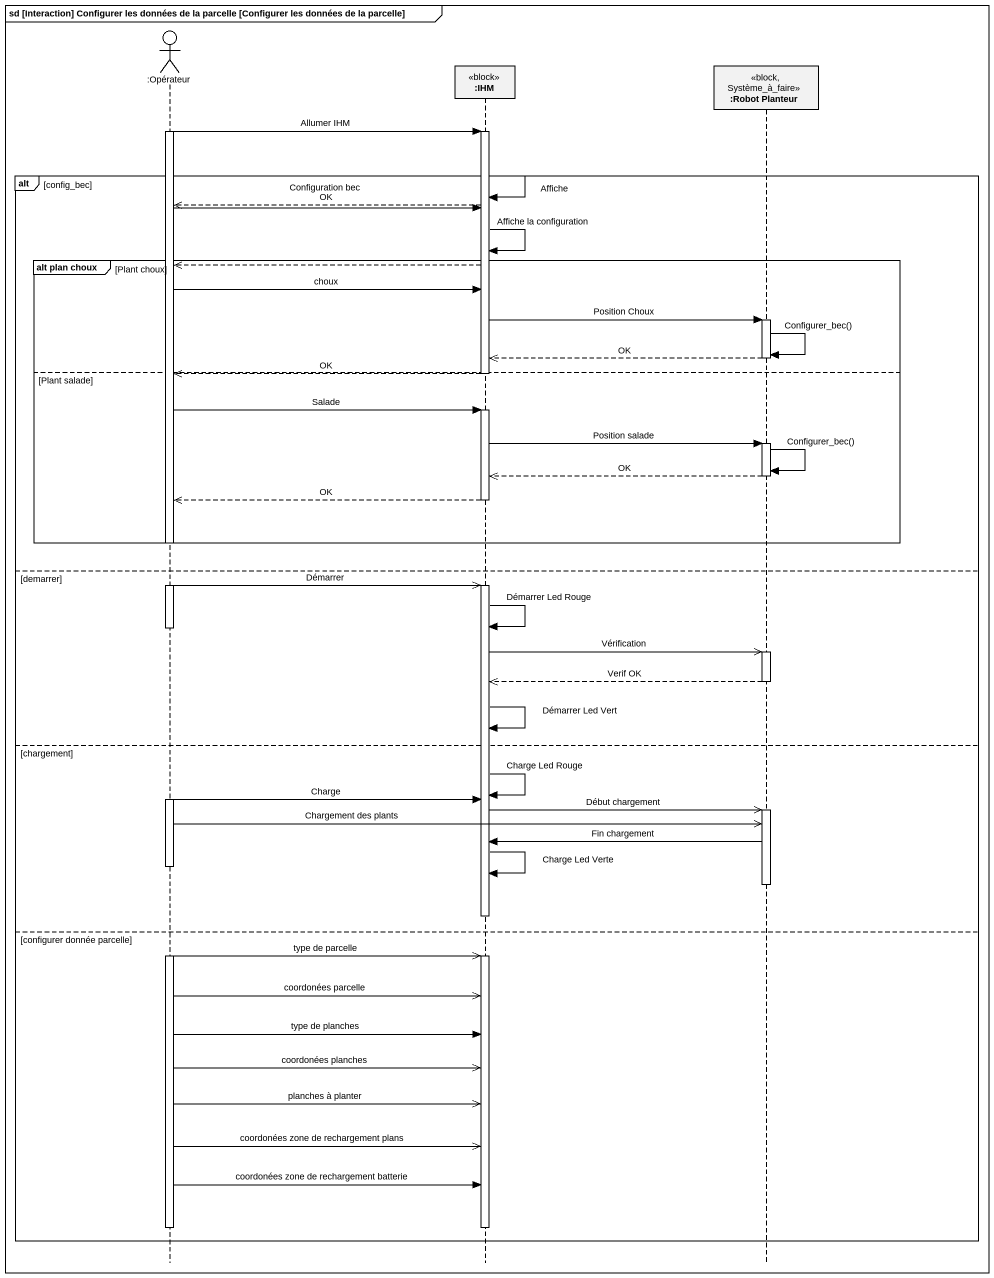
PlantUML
@startuml
mainframe sd [Interaction] Configurer les données de la parcelle [Configurer les données de la parcelle]
hide footbox
actor ":Opérateur" as Opérateur
participant ":IHM" as IHM <<block>>
participant ":Robot Planteur" as Robot_Planteur <<block, Système_à_faire>>

activate Opérateur
Opérateur -> IHM : Allumer IHM
activate IHM
alt config_bec
  IHM -> IHM : Affiche
  IHM -->> Opérateur : OK
  Opérateur -> IHM : Configuration bec
  IHM -> IHM : Affiche la configuration
  group alt plan choux [Plant choux]
    IHM -->> Opérateur
    Opérateur -> IHM : choux
    IHM -> Robot_Planteur : Position Choux
    activate Robot_Planteur
    Robot_Planteur -> Robot_Planteur : Configurer_bec()
    Robot_Planteur -->> IHM : OK
    deactivate Robot_Planteur
  else Plant salade
    IHM -->> Opérateur : OK
    deactivate IHM
    Opérateur -> IHM : Salade
    activate IHM
    IHM -> Robot_Planteur : Position salade
    activate Robot_Planteur
    Robot_Planteur -> Robot_Planteur : Configurer_bec()
    Robot_Planteur -->> IHM : OK
    deactivate Robot_Planteur
    IHM -->> Opérateur : OK
    deactivate IHM
  end
else demarrer
  Opérateur ->> IHM : Démarrer
  activate IHM
  IHM -> IHM : Démarrer Led Rouge
  deactivate Opérateur
  IHM ->> Robot_Planteur : Vérification
  activate Robot_Planteur
  Robot_Planteur -->> IHM : Verif OK
  deactivate Robot_Planteur
  IHM -> IHM : Démarrer Led Vert
else chargement
  IHM -> IHM : Charge Led Rouge
  activate Opérateur
  Opérateur -> IHM : Charge
  IHM ->> Robot_Planteur : Début chargement
  activate Robot_Planteur
  Opérateur ->> Robot_Planteur : Chargement des plants
  Robot_Planteur -> IHM : Fin chargement
  deactivate Opérateur
  IHM -> IHM : Charge Led Verte
  deactivate Robot_Planteur
  deactivate IHM
else configurer donnée parcelle
  activate Opérateur
  Opérateur ->> IHM : type de parcelle
  activate IHM
  Opérateur ->> IHM : coordonées parcelle
  Opérateur -> IHM : type de planches
  Opérateur ->> IHM : coordonées planches
  Opérateur ->> IHM : planches à planter
  Opérateur ->> IHM : coordonées zone de rechargement plans
  Opérateur -> IHM : coordonées zone de rechargement batterie
  deactivate Opérateur
  deactivate IHM
end
@enduml
